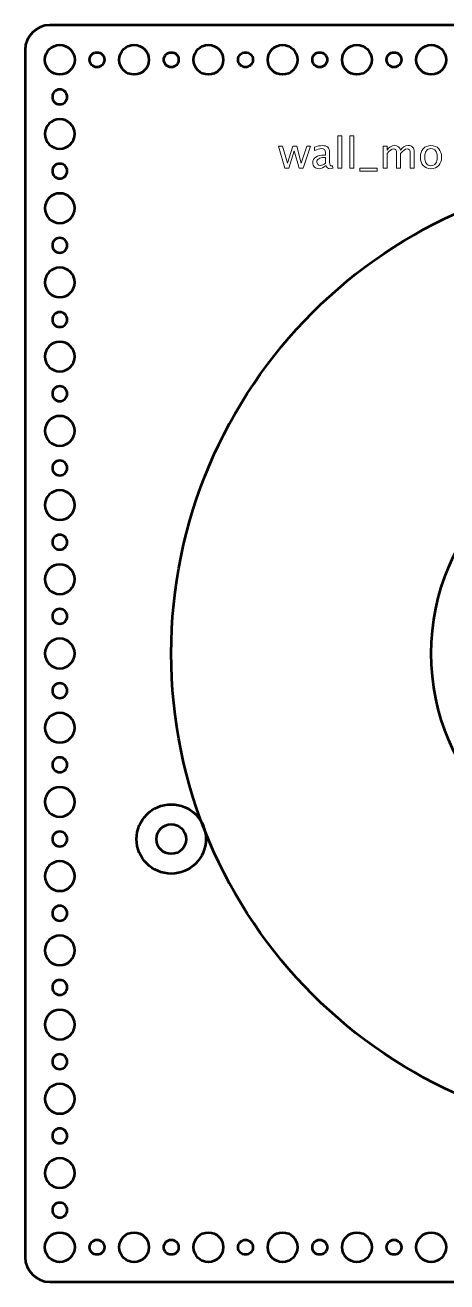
# Model space of a CAD drawing. Header units: centimetres. Extents: x -12.7 to 12.7, y -12.7 to 12.7.
# Drawn here: x -12.7 to -4.18, y -12.7 to 12.7 of the extents above; entities that cross this region are included whole.
import ezdxf

# ---------------------------------------------------------------- set-up
doc = ezdxf.new("R2010")
doc.units = ezdxf.units.CM
doc.header["$MEASUREMENT"] = 0
doc.layers.add('Layer 1', color=7, linetype='Continuous')

msp = doc.modelspace()

# ---------------------------------------------------------------- linework, layer by layer
at = {"layer": 'Layer 1', "lineweight": 53}
for centre, major_axis in [((-11.99999, 11.99999), (0, 0.30001)), ((-10.49999, 11.99999), (0, 0.30001)), ((-8.99999, 11.99999), (0, 0.30001)), ((-7.49999, 11.99999), (0, 0.30001)), ((-5.99999, 11.99999), (0, 0.30001)), ((-4.49999, 11.99999), (0, 0.30001)), ((-11.25, 12), (0, 0.15)), ((-9.75, 12), (0, 0.15)), ((-8.25, 12), (0, 0.15)), ((-6.75, 12), (0, 0.15)), ((-5.25, 12), (0, 0.15)), ((-9.74999, -3.75001), (0, 0.30001)), ((-11.99999, -12.00001), (0, 0.30001)), ((-11.25, -12), (0, 0.15)), ((-10.49999, -12.00001), (0, 0.30001)), ((-9.75, -12), (0, 0.15)), ((-8.99999, -12.00001), (0, 0.30001)), ((-8.25, -12), (0, 0.15)), ((-7.49999, -12.00001), (0, 0.30001)), ((-6.75, -12), (0, 0.15)), ((-5.99999, -12.00001), (0, 0.30001)), ((-5.25, -12), (0, 0.15)), ((-4.49999, -12.00001), (0, 0.30001))]:
    msp.add_ellipse(centre, major_axis=major_axis, ratio=1, dxfattribs=at)
at = {"layer": 'Layer 1', "color": 5, "lineweight": 53}
for centre, major_axis in [((0, 0), (0, 9.75)), ((0, 0), (0, 4.5)), ((-9.74998, -3.75002), (0, 0.70002))]:
    msp.add_ellipse(centre, major_axis=major_axis, ratio=1, dxfattribs=at)
at = {"layer": 'Layer 1', "lineweight": 53}
for points, knots in [([(-12.7, -12.2), (-12.7, -12.2), (-12.7, 12.2), (-12.7, 12.2), (-12.7, 12.2), (-12.7, 12.47614), (-12.47614, 12.7), (-12.2, 12.7), (-12.2, 12.7), (-12.2, 12.7), (12.2, 12.7), (12.2, 12.7), (12.2, 12.7), (12.47614, 12.7), (12.7, 12.47614), (12.7, 12.2), (12.7, 12.2), (12.7, 12.2), (12.7, -12.2), (12.7, -12.2), (12.7, -12.2), (12.7, -12.47614), (12.47614, -12.7), (12.2, -12.7), (12.2, -12.7), (12.2, -12.7), (-12.2, -12.7), (-12.2, -12.7), (-12.2, -12.7), (-12.47614, -12.7), (-12.7, -12.47614), (-12.7, -12.2)], [0, 0, 0, 0, 0.11111111, 0.11111111, 0.11111111, 0.11111111, 0.22222222, 0.22222222, 0.22222222, 0.22222222, 0.33333333, 0.33333333, 0.33333333, 0.33333333, 0.44444444, 0.44444444, 0.44444444, 0.44444444, 0.55555556, 0.55555556, 0.55555556, 0.55555556, 0.66666667, 0.66666667, 0.66666667, 0.66666667, 0.77777778, 0.77777778, 0.77777778, 0.77777778, 1, 1, 1, 1]), ([(-12.15, 11.25), (-12.15, 11.33284), (-12.08284, 11.4), (-12, 11.4), (-12, 11.4), (-11.91716, 11.4), (-11.85, 11.33284), (-11.85, 11.25), (-11.85, 11.25), (-11.85, 11.16716), (-11.91716, 11.1), (-12, 11.1), (-12, 11.1), (-12.08284, 11.1), (-12.15, 11.16716), (-12.15, 11.25)], [0, 0, 0, 0, 0.2, 0.2, 0.2, 0.2, 0.4, 0.4, 0.4, 0.4, 0.6, 0.6, 0.6, 0.6, 1, 1, 1, 1]), ([(-12.3, 10.5), (-12.3, 10.66569), (-12.16569, 10.8), (-12, 10.8), (-12, 10.8), (-11.83431, 10.8), (-11.7, 10.66569), (-11.7, 10.5), (-11.7, 10.5), (-11.7, 10.33431), (-11.83431, 10.2), (-12, 10.2), (-12, 10.2), (-12.16569, 10.2), (-12.3, 10.33431), (-12.3, 10.5)], [0, 0, 0, 0, 0.2, 0.2, 0.2, 0.2, 0.4, 0.4, 0.4, 0.4, 0.6, 0.6, 0.6, 0.6, 1, 1, 1, 1]), ([(-12.15, 9.75), (-12.15, 9.83284), (-12.08284, 9.9), (-12, 9.9), (-12, 9.9), (-11.91716, 9.9), (-11.85, 9.83284), (-11.85, 9.75), (-11.85, 9.75), (-11.85, 9.66716), (-11.91716, 9.6), (-12, 9.6), (-12, 9.6), (-12.08284, 9.6), (-12.15, 9.66716), (-12.15, 9.75)], [0, 0, 0, 0, 0.2, 0.2, 0.2, 0.2, 0.4, 0.4, 0.4, 0.4, 0.6, 0.6, 0.6, 0.6, 1, 1, 1, 1]), ([(-12.3, 9), (-12.3, 9.16569), (-12.16569, 9.3), (-12, 9.3), (-12, 9.3), (-11.83431, 9.3), (-11.7, 9.16569), (-11.7, 9), (-11.7, 9), (-11.7, 8.83431), (-11.83431, 8.7), (-12, 8.7), (-12, 8.7), (-12.16569, 8.7), (-12.3, 8.83431), (-12.3, 9)], [0, 0, 0, 0, 0.2, 0.2, 0.2, 0.2, 0.4, 0.4, 0.4, 0.4, 0.6, 0.6, 0.6, 0.6, 1, 1, 1, 1]), ([(-12.15, 8.25), (-12.15, 8.33284), (-12.08284, 8.4), (-12, 8.4), (-12, 8.4), (-11.91716, 8.4), (-11.85, 8.33284), (-11.85, 8.25), (-11.85, 8.25), (-11.85, 8.16716), (-11.91716, 8.1), (-12, 8.1), (-12, 8.1), (-12.08284, 8.1), (-12.15, 8.16716), (-12.15, 8.25)], [0, 0, 0, 0, 0.2, 0.2, 0.2, 0.2, 0.4, 0.4, 0.4, 0.4, 0.6, 0.6, 0.6, 0.6, 1, 1, 1, 1]), ([(-12.3, 7.5), (-12.3, 7.66569), (-12.16569, 7.8), (-12, 7.8), (-12, 7.8), (-11.83431, 7.8), (-11.7, 7.66569), (-11.7, 7.5), (-11.7, 7.5), (-11.7, 7.33431), (-11.83431, 7.2), (-12, 7.2), (-12, 7.2), (-12.16569, 7.2), (-12.3, 7.33431), (-12.3, 7.5)], [0, 0, 0, 0, 0.2, 0.2, 0.2, 0.2, 0.4, 0.4, 0.4, 0.4, 0.6, 0.6, 0.6, 0.6, 1, 1, 1, 1]), ([(-12.15, 6.75), (-12.15, 6.83284), (-12.08284, 6.9), (-12, 6.9), (-12, 6.9), (-11.91716, 6.9), (-11.85, 6.83284), (-11.85, 6.75), (-11.85, 6.75), (-11.85, 6.66716), (-11.91716, 6.6), (-12, 6.6), (-12, 6.6), (-12.08284, 6.6), (-12.15, 6.66716), (-12.15, 6.75)], [0, 0, 0, 0, 0.2, 0.2, 0.2, 0.2, 0.4, 0.4, 0.4, 0.4, 0.6, 0.6, 0.6, 0.6, 1, 1, 1, 1]), ([(-12.3, 6), (-12.3, 6.16569), (-12.16569, 6.3), (-12, 6.3), (-12, 6.3), (-11.83431, 6.3), (-11.7, 6.16569), (-11.7, 6), (-11.7, 6), (-11.7, 5.83431), (-11.83431, 5.7), (-12, 5.7), (-12, 5.7), (-12.16569, 5.7), (-12.3, 5.83431), (-12.3, 6)], [0, 0, 0, 0, 0.2, 0.2, 0.2, 0.2, 0.4, 0.4, 0.4, 0.4, 0.6, 0.6, 0.6, 0.6, 1, 1, 1, 1]), ([(-12.15, 5.25), (-12.15, 5.33284), (-12.08284, 5.4), (-12, 5.4), (-12, 5.4), (-11.91716, 5.4), (-11.85, 5.33284), (-11.85, 5.25), (-11.85, 5.25), (-11.85, 5.16716), (-11.91716, 5.1), (-12, 5.1), (-12, 5.1), (-12.08284, 5.1), (-12.15, 5.16716), (-12.15, 5.25)], [0, 0, 0, 0, 0.2, 0.2, 0.2, 0.2, 0.4, 0.4, 0.4, 0.4, 0.6, 0.6, 0.6, 0.6, 1, 1, 1, 1]), ([(-12.3, 4.5), (-12.3, 4.66569), (-12.16569, 4.8), (-12, 4.8), (-12, 4.8), (-11.83431, 4.8), (-11.7, 4.66569), (-11.7, 4.5), (-11.7, 4.5), (-11.7, 4.33431), (-11.83431, 4.2), (-12, 4.2), (-12, 4.2), (-12.16569, 4.2), (-12.3, 4.33431), (-12.3, 4.5)], [0, 0, 0, 0, 0.2, 0.2, 0.2, 0.2, 0.4, 0.4, 0.4, 0.4, 0.6, 0.6, 0.6, 0.6, 1, 1, 1, 1]), ([(-12.15, 3.75), (-12.15, 3.83284), (-12.08284, 3.9), (-12, 3.9), (-12, 3.9), (-11.91716, 3.9), (-11.85, 3.83284), (-11.85, 3.75), (-11.85, 3.75), (-11.85, 3.66716), (-11.91716, 3.6), (-12, 3.6), (-12, 3.6), (-12.08284, 3.6), (-12.15, 3.66716), (-12.15, 3.75)], [0, 0, 0, 0, 0.2, 0.2, 0.2, 0.2, 0.4, 0.4, 0.4, 0.4, 0.6, 0.6, 0.6, 0.6, 1, 1, 1, 1]), ([(-12.3, 3), (-12.3, 3.16569), (-12.16569, 3.3), (-12, 3.3), (-12, 3.3), (-11.83431, 3.3), (-11.7, 3.16569), (-11.7, 3), (-11.7, 3), (-11.7, 2.83431), (-11.83431, 2.7), (-12, 2.7), (-12, 2.7), (-12.16569, 2.7), (-12.3, 2.83431), (-12.3, 3)], [0, 0, 0, 0, 0.2, 0.2, 0.2, 0.2, 0.4, 0.4, 0.4, 0.4, 0.6, 0.6, 0.6, 0.6, 1, 1, 1, 1]), ([(-12.15, 2.25), (-12.15, 2.33284), (-12.08284, 2.4), (-12, 2.4), (-12, 2.4), (-11.91716, 2.4), (-11.85, 2.33284), (-11.85, 2.25), (-11.85, 2.25), (-11.85, 2.16716), (-11.91716, 2.1), (-12, 2.1), (-12, 2.1), (-12.08284, 2.1), (-12.15, 2.16716), (-12.15, 2.25)], [0, 0, 0, 0, 0.2, 0.2, 0.2, 0.2, 0.4, 0.4, 0.4, 0.4, 0.6, 0.6, 0.6, 0.6, 1, 1, 1, 1]), ([(-12.3, 1.5), (-12.3, 1.66569), (-12.16569, 1.8), (-12, 1.8), (-12, 1.8), (-11.83431, 1.8), (-11.7, 1.66569), (-11.7, 1.5), (-11.7, 1.5), (-11.7, 1.33431), (-11.83431, 1.2), (-12, 1.2), (-12, 1.2), (-12.16569, 1.2), (-12.3, 1.33431), (-12.3, 1.5)], [0, 0, 0, 0, 0.2, 0.2, 0.2, 0.2, 0.4, 0.4, 0.4, 0.4, 0.6, 0.6, 0.6, 0.6, 1, 1, 1, 1]), ([(-12.15, 0.75), (-12.15, 0.83284), (-12.08284, 0.9), (-12, 0.9), (-12, 0.9), (-11.91716, 0.9), (-11.85, 0.83284), (-11.85, 0.75), (-11.85, 0.75), (-11.85, 0.66716), (-11.91716, 0.6), (-12, 0.6), (-12, 0.6), (-12.08284, 0.6), (-12.15, 0.66716), (-12.15, 0.75)], [0, 0, 0, 0, 0.2, 0.2, 0.2, 0.2, 0.4, 0.4, 0.4, 0.4, 0.6, 0.6, 0.6, 0.6, 1, 1, 1, 1]), ([(-12.3, 0), (-12.3, 0.16569), (-12.16569, 0.3), (-12, 0.3), (-12, 0.3), (-11.83431, 0.3), (-11.7, 0.16569), (-11.7, 0), (-11.7, 0), (-11.7, -0.16569), (-11.83431, -0.3), (-12, -0.3), (-12, -0.3), (-12.16569, -0.3), (-12.3, -0.16569), (-12.3, 0)], [0, 0, 0, 0, 0.2, 0.2, 0.2, 0.2, 0.4, 0.4, 0.4, 0.4, 0.6, 0.6, 0.6, 0.6, 1, 1, 1, 1]), ([(-12.15, -0.75), (-12.15, -0.66716), (-12.08284, -0.6), (-12, -0.6), (-12, -0.6), (-11.91716, -0.6), (-11.85, -0.66716), (-11.85, -0.75), (-11.85, -0.75), (-11.85, -0.83284), (-11.91716, -0.9), (-12, -0.9), (-12, -0.9), (-12.08284, -0.9), (-12.15, -0.83284), (-12.15, -0.75)], [0, 0, 0, 0, 0.2, 0.2, 0.2, 0.2, 0.4, 0.4, 0.4, 0.4, 0.6, 0.6, 0.6, 0.6, 1, 1, 1, 1]), ([(-12.3, -1.5), (-12.3, -1.33431), (-12.16569, -1.2), (-12, -1.2), (-12, -1.2), (-11.83431, -1.2), (-11.7, -1.33431), (-11.7, -1.5), (-11.7, -1.5), (-11.7, -1.66569), (-11.83431, -1.8), (-12, -1.8), (-12, -1.8), (-12.16569, -1.8), (-12.3, -1.66569), (-12.3, -1.5)], [0, 0, 0, 0, 0.2, 0.2, 0.2, 0.2, 0.4, 0.4, 0.4, 0.4, 0.6, 0.6, 0.6, 0.6, 1, 1, 1, 1]), ([(-12.15, -2.25), (-12.15, -2.16716), (-12.08284, -2.1), (-12, -2.1), (-12, -2.1), (-11.91716, -2.1), (-11.85, -2.16716), (-11.85, -2.25), (-11.85, -2.25), (-11.85, -2.33284), (-11.91716, -2.4), (-12, -2.4), (-12, -2.4), (-12.08284, -2.4), (-12.15, -2.33284), (-12.15, -2.25)], [0, 0, 0, 0, 0.2, 0.2, 0.2, 0.2, 0.4, 0.4, 0.4, 0.4, 0.6, 0.6, 0.6, 0.6, 1, 1, 1, 1]), ([(-12.3, -3), (-12.3, -2.83431), (-12.16569, -2.7), (-12, -2.7), (-12, -2.7), (-11.83431, -2.7), (-11.7, -2.83431), (-11.7, -3), (-11.7, -3), (-11.7, -3.16569), (-11.83431, -3.3), (-12, -3.3), (-12, -3.3), (-12.16569, -3.3), (-12.3, -3.16569), (-12.3, -3)], [0, 0, 0, 0, 0.2, 0.2, 0.2, 0.2, 0.4, 0.4, 0.4, 0.4, 0.6, 0.6, 0.6, 0.6, 1, 1, 1, 1]), ([(-12.15, -3.75), (-12.15, -3.66716), (-12.08284, -3.6), (-12, -3.6), (-12, -3.6), (-11.91716, -3.6), (-11.85, -3.66716), (-11.85, -3.75), (-11.85, -3.75), (-11.85, -3.83284), (-11.91716, -3.9), (-12, -3.9), (-12, -3.9), (-12.08284, -3.9), (-12.15, -3.83284), (-12.15, -3.75)], [0, 0, 0, 0, 0.2, 0.2, 0.2, 0.2, 0.4, 0.4, 0.4, 0.4, 0.6, 0.6, 0.6, 0.6, 1, 1, 1, 1]), ([(-12.3, -4.5), (-12.3, -4.33431), (-12.16569, -4.2), (-12, -4.2), (-12, -4.2), (-11.83431, -4.2), (-11.7, -4.33431), (-11.7, -4.5), (-11.7, -4.5), (-11.7, -4.66569), (-11.83431, -4.8), (-12, -4.8), (-12, -4.8), (-12.16569, -4.8), (-12.3, -4.66569), (-12.3, -4.5)], [0, 0, 0, 0, 0.2, 0.2, 0.2, 0.2, 0.4, 0.4, 0.4, 0.4, 0.6, 0.6, 0.6, 0.6, 1, 1, 1, 1]), ([(-12.15, -5.25), (-12.15, -5.16716), (-12.08284, -5.1), (-12, -5.1), (-12, -5.1), (-11.91716, -5.1), (-11.85, -5.16716), (-11.85, -5.25), (-11.85, -5.25), (-11.85, -5.33284), (-11.91716, -5.4), (-12, -5.4), (-12, -5.4), (-12.08284, -5.4), (-12.15, -5.33284), (-12.15, -5.25)], [0, 0, 0, 0, 0.2, 0.2, 0.2, 0.2, 0.4, 0.4, 0.4, 0.4, 0.6, 0.6, 0.6, 0.6, 1, 1, 1, 1]), ([(-12.3, -6), (-12.3, -5.83431), (-12.16569, -5.7), (-12, -5.7), (-12, -5.7), (-11.83431, -5.7), (-11.7, -5.83431), (-11.7, -6), (-11.7, -6), (-11.7, -6.16569), (-11.83431, -6.3), (-12, -6.3), (-12, -6.3), (-12.16569, -6.3), (-12.3, -6.16569), (-12.3, -6)], [0, 0, 0, 0, 0.2, 0.2, 0.2, 0.2, 0.4, 0.4, 0.4, 0.4, 0.6, 0.6, 0.6, 0.6, 1, 1, 1, 1]), ([(-12.15, -6.75), (-12.15, -6.66716), (-12.08284, -6.6), (-12, -6.6), (-12, -6.6), (-11.91716, -6.6), (-11.85, -6.66716), (-11.85, -6.75), (-11.85, -6.75), (-11.85, -6.83284), (-11.91716, -6.9), (-12, -6.9), (-12, -6.9), (-12.08284, -6.9), (-12.15, -6.83284), (-12.15, -6.75)], [0, 0, 0, 0, 0.2, 0.2, 0.2, 0.2, 0.4, 0.4, 0.4, 0.4, 0.6, 0.6, 0.6, 0.6, 1, 1, 1, 1]), ([(-12.3, -7.5), (-12.3, -7.33431), (-12.16569, -7.2), (-12, -7.2), (-12, -7.2), (-11.83431, -7.2), (-11.7, -7.33431), (-11.7, -7.5), (-11.7, -7.5), (-11.7, -7.66569), (-11.83431, -7.8), (-12, -7.8), (-12, -7.8), (-12.16569, -7.8), (-12.3, -7.66569), (-12.3, -7.5)], [0, 0, 0, 0, 0.2, 0.2, 0.2, 0.2, 0.4, 0.4, 0.4, 0.4, 0.6, 0.6, 0.6, 0.6, 1, 1, 1, 1]), ([(-12.15, -8.25), (-12.15, -8.16716), (-12.08284, -8.1), (-12, -8.1), (-12, -8.1), (-11.91716, -8.1), (-11.85, -8.16716), (-11.85, -8.25), (-11.85, -8.25), (-11.85, -8.33284), (-11.91716, -8.4), (-12, -8.4), (-12, -8.4), (-12.08284, -8.4), (-12.15, -8.33284), (-12.15, -8.25)], [0, 0, 0, 0, 0.2, 0.2, 0.2, 0.2, 0.4, 0.4, 0.4, 0.4, 0.6, 0.6, 0.6, 0.6, 1, 1, 1, 1]), ([(-12.3, -9), (-12.3, -8.83431), (-12.16569, -8.7), (-12, -8.7), (-12, -8.7), (-11.83431, -8.7), (-11.7, -8.83431), (-11.7, -9), (-11.7, -9), (-11.7, -9.16569), (-11.83431, -9.3), (-12, -9.3), (-12, -9.3), (-12.16569, -9.3), (-12.3, -9.16569), (-12.3, -9)], [0, 0, 0, 0, 0.2, 0.2, 0.2, 0.2, 0.4, 0.4, 0.4, 0.4, 0.6, 0.6, 0.6, 0.6, 1, 1, 1, 1]), ([(-12.15, -9.75), (-12.15, -9.66716), (-12.08284, -9.6), (-12, -9.6), (-12, -9.6), (-11.91716, -9.6), (-11.85, -9.66716), (-11.85, -9.75), (-11.85, -9.75), (-11.85, -9.83284), (-11.91716, -9.9), (-12, -9.9), (-12, -9.9), (-12.08284, -9.9), (-12.15, -9.83284), (-12.15, -9.75)], [0, 0, 0, 0, 0.2, 0.2, 0.2, 0.2, 0.4, 0.4, 0.4, 0.4, 0.6, 0.6, 0.6, 0.6, 1, 1, 1, 1]), ([(-12.3, -10.5), (-12.3, -10.33431), (-12.16569, -10.2), (-12, -10.2), (-12, -10.2), (-11.83431, -10.2), (-11.7, -10.33431), (-11.7, -10.5), (-11.7, -10.5), (-11.7, -10.66569), (-11.83431, -10.8), (-12, -10.8), (-12, -10.8), (-12.16569, -10.8), (-12.3, -10.66569), (-12.3, -10.5)], [0, 0, 0, 0, 0.2, 0.2, 0.2, 0.2, 0.4, 0.4, 0.4, 0.4, 0.6, 0.6, 0.6, 0.6, 1, 1, 1, 1]), ([(-12.15, -11.25), (-12.15, -11.16716), (-12.08284, -11.1), (-12, -11.1), (-12, -11.1), (-11.91716, -11.1), (-11.85, -11.16716), (-11.85, -11.25), (-11.85, -11.25), (-11.85, -11.33284), (-11.91716, -11.4), (-12, -11.4), (-12, -11.4), (-12.08284, -11.4), (-12.15, -11.33284), (-12.15, -11.25)], [0, 0, 0, 0, 0.2, 0.2, 0.2, 0.2, 0.4, 0.4, 0.4, 0.4, 0.6, 0.6, 0.6, 0.6, 1, 1, 1, 1])]:
    msp.add_open_spline(points, degree=3, knots=knots, dxfattribs=at)
at = {"layer": 'Layer 1', "color": 5, "lineweight": 9}
for points, knots in [([(-6.3857, 9.8077), (-6.3857, 9.8077), (-6.3857, 10.46048), (-6.3857, 10.46048), (-6.3857, 10.46048), (-6.3857, 10.46048), (-6.30442, 10.46048), (-6.30442, 10.46048), (-6.30442, 10.46048), (-6.30442, 10.46048), (-6.30442, 9.8077), (-6.30442, 9.8077), (-6.30442, 9.8077), (-6.30442, 9.8077), (-6.3857, 9.8077), (-6.3857, 9.8077)], [0, 0, 0, 0, 0.2, 0.2, 0.2, 0.2, 0.4, 0.4, 0.4, 0.4, 0.6, 0.6, 0.6, 0.6, 1, 1, 1, 1]), ([(-6.14101, 9.8077), (-6.14101, 9.8077), (-6.14101, 10.46048), (-6.14101, 10.46048), (-6.14101, 10.46048), (-6.14101, 10.46048), (-6.05973, 10.46048), (-6.05973, 10.46048), (-6.05973, 10.46048), (-6.05973, 10.46048), (-6.05973, 9.8077), (-6.05973, 9.8077), (-6.05973, 9.8077), (-6.05973, 9.8077), (-6.14101, 9.8077), (-6.14101, 9.8077)], [0, 0, 0, 0, 0.2, 0.2, 0.2, 0.2, 0.4, 0.4, 0.4, 0.4, 0.6, 0.6, 0.6, 0.6, 1, 1, 1, 1]), ([(-7.45306, 9.8077), (-7.45306, 9.8077), (-7.58175, 10.25644), (-7.58175, 10.25644), (-7.58175, 10.25644), (-7.58175, 10.25644), (-7.50245, 10.25644), (-7.50245, 10.25644), (-7.50245, 10.25644), (-7.50245, 10.25644), (-7.40381, 9.90803), (-7.40381, 9.90803), (-7.40381, 9.90803), (-7.40381, 9.90803), (-7.29741, 10.25644), (-7.29741, 10.25644), (-7.29741, 10.25644), (-7.29741, 10.25644), (-7.21613, 10.25644), (-7.21613, 10.25644), (-7.21613, 10.25644), (-7.21613, 10.25644), (-7.12257, 9.90859), (-7.12257, 9.90859), (-7.12257, 9.90859), (-7.12257, 9.90859), (-7.0094, 10.25644), (-7.0094, 10.25644), (-7.0094, 10.25644), (-7.0094, 10.25644), (-6.93998, 10.25644), (-6.93998, 10.25644), (-6.93998, 10.25644), (-6.93998, 10.25644), (-7.08645, 9.8077), (-7.08645, 9.8077), (-7.08645, 9.8077), (-7.08645, 9.8077), (-7.16773, 9.8077), (-7.16773, 9.8077), (-7.16773, 9.8077), (-7.16773, 9.8077), (-7.26397, 10.15766), (-7.26397, 10.15766), (-7.26397, 10.15766), (-7.26397, 10.15766), (-7.37178, 9.8077), (-7.37178, 9.8077), (-7.37178, 9.8077), (-7.37178, 9.8077), (-7.45306, 9.8077), (-7.45306, 9.8077)], [0, 0, 0, 0, 0.07142857, 0.07142857, 0.07142857, 0.07142857, 0.14285714, 0.14285714, 0.14285714, 0.14285714, 0.21428571, 0.21428571, 0.21428571, 0.21428571, 0.28571429, 0.28571429, 0.28571429, 0.28571429, 0.35714286, 0.35714286, 0.35714286, 0.35714286, 0.42857143, 0.42857143, 0.42857143, 0.42857143, 0.5, 0.5, 0.5, 0.5, 0.57142857, 0.57142857, 0.57142857, 0.57142857, 0.64285714, 0.64285714, 0.64285714, 0.64285714, 0.71428571, 0.71428571, 0.71428571, 0.71428571, 0.78571429, 0.78571429, 0.78571429, 0.78571429, 0.85714286, 0.85714286, 0.85714286, 0.85714286, 1, 1, 1, 1]), ([(-6.62191, 9.86485), (-6.67073, 9.81998), (-6.71772, 9.79754), (-6.76288, 9.79754), (-6.76288, 9.79754), (-6.79999, 9.79754), (-6.83089, 9.80911), (-6.85531, 9.83239), (-6.85531, 9.83239), (-6.87986, 9.85568), (-6.89214, 9.88503), (-6.89214, 9.92045), (-6.89214, 9.92045), (-6.89214, 9.96941), (-6.87153, 10.00709), (-6.83033, 10.03334), (-6.83033, 10.03334), (-6.78912, 10.05958), (-6.73, 10.07271), (-6.65295, 10.07271), (-6.65295, 10.07271), (-6.65295, 10.07271), (-6.6339, 10.07271), (-6.6339, 10.07271), (-6.6339, 10.07271), (-6.6339, 10.07271), (-6.6339, 10.12675), (-6.6339, 10.12675), (-6.6339, 10.12675), (-6.6339, 10.17882), (-6.661, 10.20479), (-6.71532, 10.20479), (-6.71532, 10.20479), (-6.75737, 10.20479), (-6.80338, 10.19152), (-6.85319, 10.16499), (-6.85319, 10.16499), (-6.85319, 10.16499), (-6.85319, 10.23188), (-6.85319, 10.23188), (-6.85319, 10.23188), (-6.79844, 10.25446), (-6.74679, 10.26575), (-6.69839, 10.26575), (-6.69839, 10.26575), (-6.64858, 10.26575), (-6.61175, 10.25446), (-6.58818, 10.23174), (-6.58818, 10.23174), (-6.56448, 10.20902), (-6.55262, 10.17403), (-6.55262, 10.12675), (-6.55262, 10.12675), (-6.55262, 10.12675), (-6.55262, 9.92398), (-6.55262, 9.92398), (-6.55262, 9.92398), (-6.55262, 9.87755), (-6.53837, 9.85427), (-6.50972, 9.85427), (-6.50972, 9.85427), (-6.5062, 9.85427), (-6.50097, 9.85483), (-6.49406, 9.85596), (-6.49406, 9.85596), (-6.49406, 9.85596), (-6.48827, 9.8108), (-6.48827, 9.8108), (-6.48827, 9.8108), (-6.50676, 9.80191), (-6.52708, 9.79754), (-6.54938, 9.79754), (-6.54938, 9.79754), (-6.58734, 9.79754), (-6.61147, 9.81998), (-6.62191, 9.86485)], [0, 0, 0, 0, 0.05, 0.05, 0.05, 0.05, 0.1, 0.1, 0.1, 0.1, 0.15, 0.15, 0.15, 0.15, 0.2, 0.2, 0.2, 0.2, 0.25, 0.25, 0.25, 0.25, 0.3, 0.3, 0.3, 0.3, 0.35, 0.35, 0.35, 0.35, 0.4, 0.4, 0.4, 0.4, 0.45, 0.45, 0.45, 0.45, 0.5, 0.5, 0.5, 0.5, 0.55, 0.55, 0.55, 0.55, 0.6, 0.6, 0.6, 0.6, 0.65, 0.65, 0.65, 0.65, 0.7, 0.7, 0.7, 0.7, 0.75, 0.75, 0.75, 0.75, 0.8, 0.8, 0.8, 0.8, 0.85, 0.85, 0.85, 0.85, 0.9, 0.9, 0.9, 0.9, 1, 1, 1, 1]), ([(-5.47299, 9.8077), (-5.47299, 9.8077), (-5.47299, 10.25644), (-5.47299, 10.25644), (-5.47299, 10.25644), (-5.47299, 10.25644), (-5.39171, 10.25644), (-5.39171, 10.25644), (-5.39171, 10.25644), (-5.39171, 10.25644), (-5.39171, 10.17163), (-5.39171, 10.17163), (-5.39171, 10.17163), (-5.35206, 10.23442), (-5.30126, 10.26575), (-5.23903, 10.26575), (-5.23903, 10.26575), (-5.17905, 10.26575), (-5.13827, 10.23442), (-5.11654, 10.17163), (-5.11654, 10.17163), (-5.07802, 10.23499), (-5.02778, 10.2666), (-4.96612, 10.2666), (-4.96612, 10.2666), (-4.92676, 10.2666), (-4.89614, 10.25502), (-4.87426, 10.23174), (-4.87426, 10.23174), (-4.85239, 10.20846), (-4.84138, 10.17586), (-4.84138, 10.13395), (-4.84138, 10.13395), (-4.84138, 10.13395), (-4.84138, 9.8077), (-4.84138, 9.8077), (-4.84138, 9.8077), (-4.84138, 9.8077), (-4.92266, 9.8077), (-4.92266, 9.8077), (-4.92266, 9.8077), (-4.92266, 9.8077), (-4.92266, 10.12054), (-4.92266, 10.12054), (-4.92266, 10.12054), (-4.92266, 10.17163), (-4.94297, 10.19717), (-4.98361, 10.19717), (-4.98361, 10.19717), (-5.02581, 10.19717), (-5.07012, 10.16739), (-5.11654, 10.1077), (-5.11654, 10.1077), (-5.11654, 10.1077), (-5.11654, 9.8077), (-5.11654, 9.8077), (-5.11654, 9.8077), (-5.11654, 9.8077), (-5.19782, 9.8077), (-5.19782, 9.8077), (-5.19782, 9.8077), (-5.19782, 9.8077), (-5.19782, 10.12083), (-5.19782, 10.12083), (-5.19782, 10.12083), (-5.19782, 10.17233), (-5.21842, 10.19801), (-5.25977, 10.19801), (-5.25977, 10.19801), (-5.30083, 10.19801), (-5.34486, 10.1681), (-5.39171, 10.10813), (-5.39171, 10.10813), (-5.39171, 10.10813), (-5.39171, 9.8077), (-5.39171, 9.8077), (-5.39171, 9.8077), (-5.39171, 9.8077), (-5.47299, 9.8077), (-5.47299, 9.8077)], [0, 0, 0, 0, 0.04761905, 0.04761905, 0.04761905, 0.04761905, 0.0952381, 0.0952381, 0.0952381, 0.0952381, 0.14285714, 0.14285714, 0.14285714, 0.14285714, 0.19047619, 0.19047619, 0.19047619, 0.19047619, 0.23809524, 0.23809524, 0.23809524, 0.23809524, 0.28571429, 0.28571429, 0.28571429, 0.28571429, 0.33333333, 0.33333333, 0.33333333, 0.33333333, 0.38095238, 0.38095238, 0.38095238, 0.38095238, 0.42857143, 0.42857143, 0.42857143, 0.42857143, 0.47619048, 0.47619048, 0.47619048, 0.47619048, 0.52380952, 0.52380952, 0.52380952, 0.52380952, 0.57142857, 0.57142857, 0.57142857, 0.57142857, 0.61904762, 0.61904762, 0.61904762, 0.61904762, 0.66666667, 0.66666667, 0.66666667, 0.66666667, 0.71428571, 0.71428571, 0.71428571, 0.71428571, 0.76190476, 0.76190476, 0.76190476, 0.76190476, 0.80952381, 0.80952381, 0.80952381, 0.80952381, 0.85714286, 0.85714286, 0.85714286, 0.85714286, 0.9047619, 0.9047619, 0.9047619, 0.9047619, 1, 1, 1, 1]), ([(-4.50383, 9.79754), (-4.56973, 9.79754), (-4.62194, 9.81857), (-4.66033, 9.86062), (-4.66033, 9.86062), (-4.69885, 9.90267), (-4.71804, 9.95982), (-4.71804, 10.03193), (-4.71804, 10.03193), (-4.71804, 10.10389), (-4.69885, 10.1609), (-4.66033, 10.20281), (-4.66033, 10.20281), (-4.62194, 10.24472), (-4.56973, 10.26575), (-4.50383, 10.26575), (-4.50383, 10.26575), (-4.43793, 10.26575), (-4.38572, 10.24472), (-4.34734, 10.20281), (-4.34734, 10.20281), (-4.30882, 10.1609), (-4.28962, 10.10389), (-4.28962, 10.03193), (-4.28962, 10.03193), (-4.28962, 9.95982), (-4.30882, 9.90267), (-4.34734, 9.86062), (-4.34734, 9.86062), (-4.38572, 9.81857), (-4.43793, 9.79754), (-4.50383, 9.79754)], [0, 0, 0, 0, 0.11111111, 0.11111111, 0.11111111, 0.11111111, 0.22222222, 0.22222222, 0.22222222, 0.22222222, 0.33333333, 0.33333333, 0.33333333, 0.33333333, 0.44444444, 0.44444444, 0.44444444, 0.44444444, 0.55555556, 0.55555556, 0.55555556, 0.55555556, 0.66666667, 0.66666667, 0.66666667, 0.66666667, 0.77777778, 0.77777778, 0.77777778, 0.77777778, 1, 1, 1, 1]), ([(-4.50397, 9.8585), (-4.46376, 9.8585), (-4.43243, 9.8736), (-4.41013, 9.90394), (-4.41013, 9.90394), (-4.38798, 9.93414), (-4.37683, 9.97689), (-4.37683, 10.03193), (-4.37683, 10.03193), (-4.37683, 10.08682), (-4.38798, 10.12943), (-4.41013, 10.15963), (-4.41013, 10.15963), (-4.43243, 10.18969), (-4.46376, 10.20479), (-4.50397, 10.20479), (-4.50397, 10.20479), (-4.54433, 10.20479), (-4.57566, 10.18969), (-4.59767, 10.15963), (-4.59767, 10.15963), (-4.61983, 10.12943), (-4.63083, 10.08682), (-4.63083, 10.03193), (-4.63083, 10.03193), (-4.63083, 9.97689), (-4.61983, 9.93414), (-4.59767, 9.90394), (-4.59767, 9.90394), (-4.57566, 9.8736), (-4.54433, 9.8585), (-4.50397, 9.8585)], [0, 0, 0, 0, 0.11111111, 0.11111111, 0.11111111, 0.11111111, 0.22222222, 0.22222222, 0.22222222, 0.22222222, 0.33333333, 0.33333333, 0.33333333, 0.33333333, 0.44444444, 0.44444444, 0.44444444, 0.44444444, 0.55555556, 0.55555556, 0.55555556, 0.55555556, 0.66666667, 0.66666667, 0.66666667, 0.66666667, 0.77777778, 0.77777778, 0.77777778, 0.77777778, 1, 1, 1, 1]), ([(-6.6339, 9.90916), (-6.6339, 9.90916), (-6.6339, 10.02445), (-6.6339, 10.02445), (-6.6339, 10.02445), (-6.6339, 10.02445), (-6.66001, 10.02529), (-6.66001, 10.02529), (-6.66001, 10.02529), (-6.70516, 10.02529), (-6.74157, 10.01697), (-6.76937, 10.00032), (-6.76937, 10.00032), (-6.79703, 9.98353), (-6.81086, 9.96137), (-6.81086, 9.93371), (-6.81086, 9.93371), (-6.81086, 9.91438), (-6.80394, 9.89801), (-6.79025, 9.88461), (-6.79025, 9.88461), (-6.77642, 9.8712), (-6.75963, 9.86443), (-6.73974, 9.86443), (-6.73974, 9.86443), (-6.70587, 9.86443), (-6.67059, 9.87938), (-6.6339, 9.90916)], [0, 0, 0, 0, 0.125, 0.125, 0.125, 0.125, 0.25, 0.25, 0.25, 0.25, 0.375, 0.375, 0.375, 0.375, 0.5, 0.5, 0.5, 0.5, 0.625, 0.625, 0.625, 0.625, 0.75, 0.75, 0.75, 0.75, 1, 1, 1, 1]), ([(-5.94204, 9.74674), (-5.94204, 9.74674), (-5.94204, 9.8077), (-5.94204, 9.8077), (-5.94204, 9.8077), (-5.94204, 9.8077), (-5.58983, 9.8077), (-5.58983, 9.8077), (-5.58983, 9.8077), (-5.58983, 9.8077), (-5.58983, 9.74674), (-5.58983, 9.74674), (-5.58983, 9.74674), (-5.58983, 9.74674), (-5.94204, 9.74674), (-5.94204, 9.74674)], [0, 0, 0, 0, 0.2, 0.2, 0.2, 0.2, 0.4, 0.4, 0.4, 0.4, 0.6, 0.6, 0.6, 0.6, 1, 1, 1, 1])]:
    msp.add_open_spline(points, degree=3, knots=knots, dxfattribs=at)

doc.saveas('drawing.dxf')
